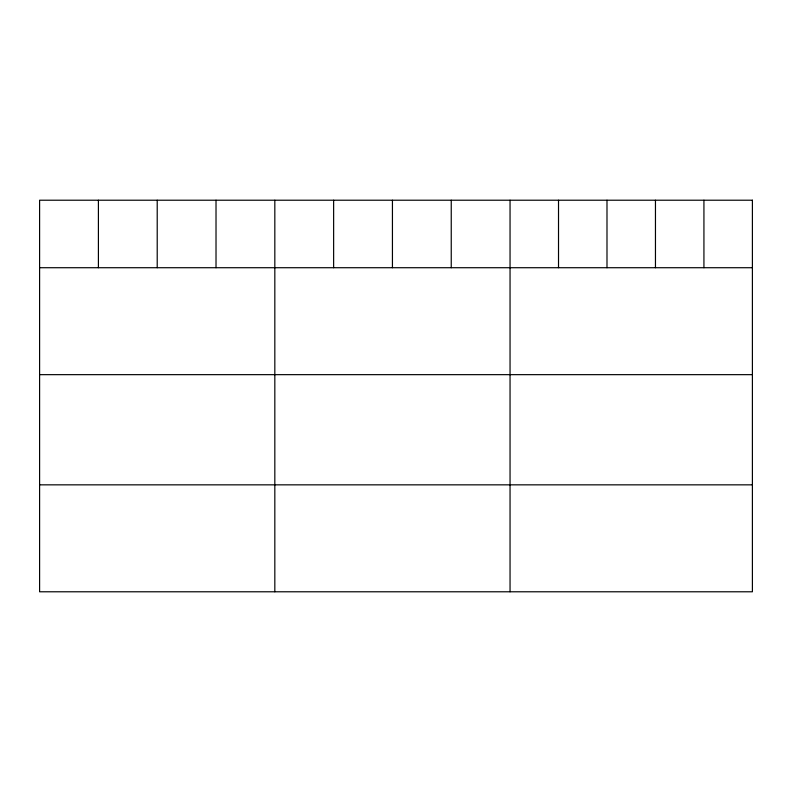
<?xml version="1.0" encoding="UTF-8"?>
<svg xmlns="http://www.w3.org/2000/svg" width="792" height="792" viewBox="0 0 792 792"><rect width="100%" height="100%" fill="white"/><g stroke="black" fill="none" stroke-linecap="round" stroke-linejoin="round"><path stroke-width="1.19" d="M39.6 267.716L752.4 267.716M39.6 374.656L752.4 374.656M39.6 484.843L752.4 484.843M703.93 200.218L703.93 267.716M655.459 200.218L655.459 267.716M606.989 200.218L606.989 267.716M558.518 200.218L558.518 267.716M510.048 200.218L510.048 591.782M451.242 200.218L451.242 267.716M392.436 200.218L392.436 267.716M333.63 200.218L333.63 267.716M274.824 200.218L274.824 591.782M216.018 200.218L216.018 267.716M157.212 200.218L157.212 267.716M98.406 200.218L98.406 267.716M752.4 200.218L39.6 200.218L39.6 591.782L752.4 591.782L752.4 200.218"/></g></svg>
